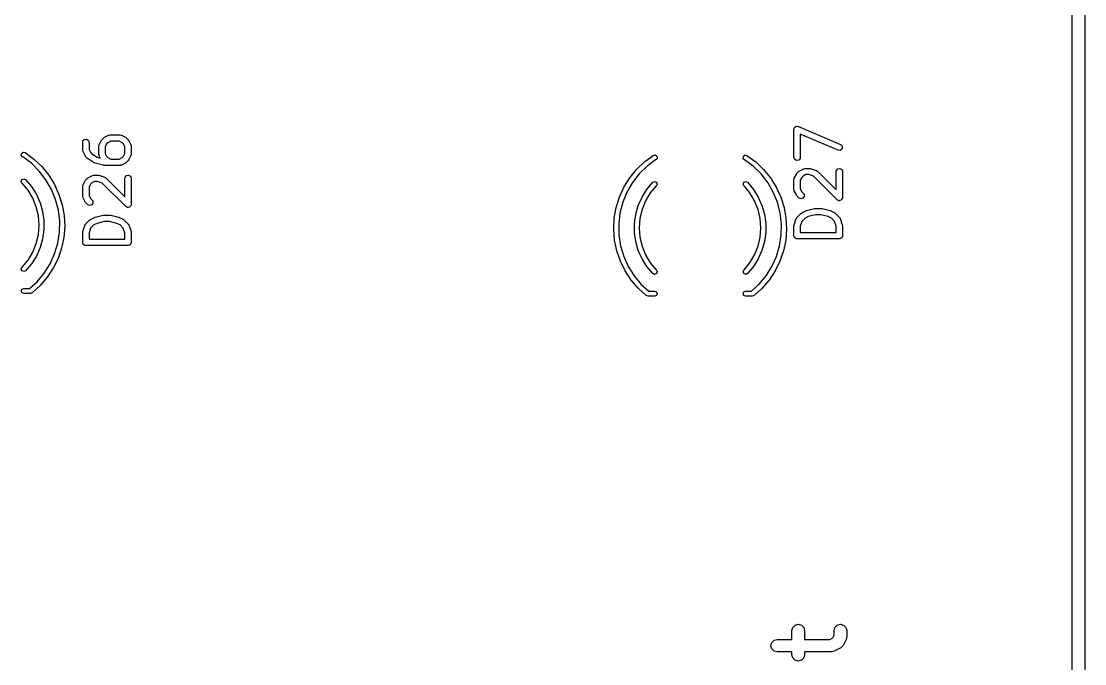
# Model space of a CAD drawing. Extents: x 51 to 223, y -135 to -33.
# Drawn here: x 197.84 to 223.07, y -78.06 to -62.82 of the extents above; entities that cross this region are included whole.
import ezdxf

# ---------------------------------------------------------------- set-up
doc = ezdxf.new("R2010")
doc.units = 0
doc.layers.add('BLACK', color=7, linetype='CONTINUOUS')

msp = doc.modelspace()

# ---------------------------------------------------------------- linework, layer by layer
at = {"layer": 'BLACK', "linetype": 'CONTINUOUS'}
for p, q in [((222.775, -130.725), (222.775, -37.025)), ((223.075, -36.875), (223.075, -130.875)), ((216.188, -65.348), (216.19, -65.3394)), ((216.19, -65.3394), (216.204, -65.3289)), ((216.204, -65.3289), (216.215, -65.3155)), ((216.215, -65.3155), (216.224, -65.314)), ((216.224, -65.314), (216.231, -65.3087)), ((216.231, -65.3087), (216.248, -65.3097)), ((216.248, -65.3097), (216.265, -65.3066)), ((216.265, -65.3066), (216.273, -65.311)), ((216.273, -65.311), (216.282, -65.3115)), ((216.282, -65.3115), (217.282, -65.7401)), ((199.753, -65.6303), (199.801, -65.5827)), ((199.801, -65.5827), (199.819, -65.5698)), ((199.819, -65.5698), (199.82, -65.5686)), ((199.82, -65.5686), (199.915, -65.521)), ((199.915, -65.521), (199.94, -65.5136)), ((199.94, -65.5136), (199.945, -65.5146)), ((199.945, -65.5146), (199.949, -65.5131)), ((199.949, -65.5131), (200.187, -65.5131)), ((200.187, -65.5131), (200.213, -65.5176)), ((200.213, -65.5176), (200.216, -65.5205)), ((200.216, -65.5205), (200.22, -65.521)), ((200.22, -65.521), (200.316, -65.5686)), ((200.316, -65.5686), (200.334, -65.582)), ((200.334, -65.582), (200.335, -65.5827)), ((200.335, -65.5827), (200.383, -65.6303)), ((216.177, -65.3805), (216.182, -65.3548)), ((216.177, -66.0471), (216.177, -65.3805)), ((216.182, -65.3548), (216.188, -65.348)), ((217.223, -65.878), (216.327, -65.4942)), ((216.327, -65.4942), (216.327, -66.0471)), ((199.302, -65.6833), (199.307, -65.6577)), ((199.302, -65.8738), (199.302, -65.6833)), ((199.307, -65.6577), (199.34, -65.6184)), ((199.34, -65.6184), (199.39, -65.6095)), ((199.39, -65.6095), (199.435, -65.6351)), ((199.435, -65.6351), (199.452, -65.6833)), ((199.452, -65.6833), (199.452, -65.8561)), ((199.683, -65.7786), (199.688, -65.7529)), ((199.683, -65.969), (199.683, -65.7786)), ((199.688, -65.7529), (199.691, -65.7495)), ((199.691, -65.745), (199.739, -65.6498)), ((199.691, -65.7495), (199.691, -65.745)), ((199.739, -65.6498), (199.752, -65.6318)), ((199.752, -65.6318), (199.753, -65.6303)), ((199.868, -65.7278), (199.833, -65.7963)), ((199.833, -65.7963), (199.833, -65.9513)), ((199.898, -65.6974), (199.868, -65.7278)), ((199.967, -65.6631), (199.898, -65.6974)), ((200.169, -65.6631), (199.967, -65.6631)), ((200.238, -65.6974), (200.169, -65.6631)), ((200.268, -65.7278), (200.238, -65.6974)), ((200.302, -65.7963), (200.268, -65.7278)), ((200.302, -65.9513), (200.302, -65.7963)), ((200.383, -65.6303), (200.396, -65.6487)), ((200.396, -65.6487), (200.397, -65.6498)), ((200.397, -65.6498), (200.444, -65.745)), ((200.444, -65.745), (200.452, -65.77)), ((200.452, -65.77), (200.451, -65.7744)), ((200.451, -65.7744), (200.452, -65.7786)), ((200.452, -65.7786), (200.452, -65.969)), ((217.315, -65.8501), (217.274, -65.8808)), ((217.282, -65.7401), (217.304, -65.7544)), ((217.304, -65.7544), (217.327, -65.8002)), ((217.327, -65.8002), (217.315, -65.8501)), ((197.845, -65.9953), (197.853, -65.9501)), ((197.871, -66.0331), (197.845, -65.9953)), ((197.853, -65.9501), (197.891, -65.924)), ((197.881, -66.0349), (197.871, -66.0331)), ((198.084, -66.186), (197.881, -66.0349)), ((197.891, -65.924), (197.936, -65.9322)), ((197.936, -65.9322), (198.145, -66.0863)), ((198.145, -66.0863), (198.332, -66.2655)), ((199.304, -65.878), (199.302, -65.8738)), ((199.303, -65.8824), (199.304, -65.878)), ((199.31, -65.9074), (199.303, -65.8824)), ((199.358, -66.0026), (199.31, -65.9074)), ((199.359, -66.0037), (199.358, -66.0026)), ((199.372, -66.0221), (199.359, -66.0037)), ((199.42, -66.0697), (199.372, -66.0221)), ((199.423, -66.0712), (199.42, -66.0697)), ((199.431, -66.0791), (199.423, -66.0712)), ((199.574, -66.1743), (199.431, -66.0791)), ((199.452, -65.8561), (199.487, -65.9246)), ((199.487, -65.9246), (199.52, -65.9584)), ((199.52, -65.9584), (199.646, -66.0423)), ((199.646, -66.0423), (199.72, -66.0608)), ((199.685, -65.9733), (199.683, -65.969)), ((199.684, -65.9776), (199.685, -65.9733)), ((199.691, -66.0026), (199.684, -65.9776)), ((199.72, -66.0608), (199.691, -66.0026)), ((199.833, -65.9513), (199.868, -66.0199)), ((199.868, -66.0199), (199.898, -66.0503)), ((199.898, -66.0503), (199.967, -66.0845)), ((199.967, -66.0845), (200.169, -66.0845)), ((200.169, -66.0845), (200.238, -66.0503)), ((200.238, -66.0503), (200.268, -66.0199)), ((200.268, -66.0199), (200.302, -65.9513)), ((200.397, -66.0978), (200.383, -66.1158)), ((200.444, -66.0026), (200.397, -66.0978)), ((200.445, -65.9981), (200.444, -66.0026)), ((200.448, -65.9947), (200.445, -65.9981)), ((200.452, -65.969), (200.448, -65.9947)), ((212.63, -66.1513), (212.839, -65.9972)), ((212.894, -66.0999), (212.691, -66.251)), ((212.839, -65.9972), (212.884, -65.989)), ((212.884, -65.989), (212.922, -66.0151)), ((212.904, -66.0981), (212.894, -66.0999)), ((212.93, -66.0603), (212.904, -66.0981)), ((212.922, -66.0151), (212.93, -66.0603)), ((214.97, -66.0603), (214.978, -66.0151)), ((214.996, -66.0981), (214.97, -66.0603)), ((214.978, -66.0151), (215.016, -65.989)), ((215.006, -66.0999), (214.996, -66.0981)), ((215.209, -66.251), (215.006, -66.0999)), ((215.016, -65.989), (215.061, -65.9972)), ((215.061, -65.9972), (215.27, -66.1513)), ((216.195, -66.0954), (216.177, -66.0471)), ((216.239, -66.121), (216.195, -66.0954)), ((216.323, -66.0728), (216.29, -66.1121)), ((216.327, -66.0471), (216.323, -66.0728)), ((217.274, -65.8808), (217.223, -65.878)), ((198.271, -66.3697), (198.084, -66.186)), ((198.332, -66.2655), (198.496, -66.4669)), ((199.574, -66.1744), (199.574, -66.1743)), ((199.597, -66.1847), (199.574, -66.1744)), ((199.788, -66.2323), (199.597, -66.1847)), ((199.791, -66.2319), (199.788, -66.2323)), ((199.806, -66.2345), (199.791, -66.2319)), ((200.187, -66.2345), (199.806, -66.2345)), ((200.191, -66.233), (200.187, -66.2345)), ((200.195, -66.234), (200.191, -66.233)), ((200.22, -66.2266), (200.195, -66.234)), ((200.316, -66.179), (200.22, -66.2266)), ((200.317, -66.1778), (200.316, -66.179)), ((200.335, -66.1649), (200.317, -66.1778)), ((200.383, -66.1173), (200.335, -66.1649)), ((200.383, -66.1158), (200.383, -66.1173)), ((212.279, -66.5319), (212.443, -66.3305)), ((212.443, -66.3305), (212.63, -66.1513)), ((212.691, -66.251), (212.504, -66.4347)), ((215.396, -66.4347), (215.209, -66.251)), ((215.27, -66.1513), (215.457, -66.3305)), ((215.457, -66.3305), (215.621, -66.5319)), ((216.29, -66.1121), (216.239, -66.121)), ((216.314, -66.361), (216.409, -66.3134)), ((216.409, -66.3134), (216.434, -66.306)), ((216.434, -66.306), (216.439, -66.307)), ((216.439, -66.307), (216.443, -66.3055)), ((216.443, -66.3055), (216.538, -66.3055)), ((216.538, -66.3055), (216.56, -66.3094)), ((216.56, -66.3094), (216.562, -66.3093)), ((216.562, -66.3093), (216.705, -66.3569)), ((217.177, -66.3805), (217.182, -66.3548)), ((217.182, -66.3548), (217.215, -66.3155)), ((217.215, -66.3155), (217.265, -66.3066)), ((217.265, -66.3066), (217.31, -66.3323)), ((217.31, -66.3323), (217.327, -66.3805)), ((197.845, -66.6128), (197.863, -66.5707)), ((197.863, -66.5707), (197.906, -66.5539)), ((197.906, -66.5539), (197.948, -66.5722)), ((197.948, -66.5722), (198.088, -66.7389)), ((198.431, -66.577), (198.271, -66.3697)), ((198.562, -66.8041), (198.431, -66.577)), ((198.496, -66.4669), (198.632, -66.6873)), ((199.31, -66.6974), (199.358, -66.6022)), ((199.358, -66.6022), (199.371, -66.5842)), ((199.371, -66.5842), (199.372, -66.5827)), ((199.372, -66.5827), (199.42, -66.5351)), ((199.42, -66.5351), (199.438, -66.5222)), ((199.438, -66.5222), (199.439, -66.521)), ((199.439, -66.521), (199.534, -66.4734)), ((199.534, -66.4734), (199.559, -66.466)), ((199.559, -66.466), (199.564, -66.467)), ((199.564, -66.467), (199.568, -66.4655)), ((199.568, -66.4655), (199.663, -66.4655)), ((199.663, -66.4655), (199.685, -66.4694)), ((199.685, -66.4694), (199.687, -66.4693)), ((199.687, -66.4693), (199.83, -66.5169)), ((199.83, -66.5169), (199.853, -66.5293)), ((199.853, -66.5293), (199.855, -66.5332)), ((199.855, -66.5332), (199.859, -66.5351)), ((199.859, -66.5351), (200.302, -66.9785)), ((200.302, -66.5405), (200.307, -66.5148)), ((200.302, -66.9785), (200.302, -66.5405)), ((200.307, -66.5148), (200.34, -66.4755)), ((200.34, -66.4755), (200.39, -66.4666)), ((200.39, -66.4666), (200.435, -66.4923)), ((200.435, -66.4923), (200.452, -66.5405)), ((200.452, -66.5405), (200.452, -67.1595)), ((212.143, -66.7523), (212.279, -66.5319)), ((212.504, -66.4347), (212.344, -66.642)), ((215.556, -66.642), (215.396, -66.4347)), ((215.621, -66.5319), (215.757, -66.7523)), ((216.177, -66.571), (216.182, -66.5453)), ((216.177, -66.809), (216.177, -66.571)), ((216.182, -66.5453), (216.185, -66.5419)), ((216.185, -66.5374), (216.233, -66.4422)), ((216.185, -66.5419), (216.185, -66.5374)), ((216.233, -66.4422), (216.246, -66.4242)), ((216.246, -66.4242), (216.247, -66.4227)), ((216.247, -66.4227), (216.295, -66.3751)), ((216.295, -66.3751), (216.313, -66.3622)), ((216.313, -66.3622), (216.314, -66.361)), ((216.362, -66.5201), (216.327, -66.5887)), ((216.327, -66.5887), (216.327, -66.7913)), ((216.392, -66.4897), (216.362, -66.5201)), ((216.461, -66.4555), (216.392, -66.4897)), ((216.526, -66.4555), (216.461, -66.4555)), ((216.64, -66.4936), (216.526, -66.4555)), ((217.199, -67.0526), (216.64, -66.4936)), ((216.705, -66.3569), (216.728, -66.3693)), ((216.728, -66.3693), (216.73, -66.3732)), ((216.73, -66.3732), (216.734, -66.3751)), ((216.734, -66.3751), (217.177, -66.8185)), ((217.177, -66.8185), (217.177, -66.3805)), ((217.327, -66.3805), (217.327, -66.9995)), ((197.862, -66.6555), (197.845, -66.6128)), ((197.87, -66.6592), (197.862, -66.6555)), ((198.006, -66.8232), (197.87, -66.6592)), ((198.119, -67.0134), (198.006, -66.8232)), ((198.088, -66.7389), (198.203, -66.9233)), ((198.661, -67.0469), (198.562, -66.8041)), ((198.632, -66.6873), (198.74, -66.9233)), ((199.302, -66.731), (199.307, -66.7053)), ((199.302, -66.969), (199.302, -66.731)), ((199.307, -66.7053), (199.31, -66.7019)), ((199.31, -66.7019), (199.31, -66.6974)), ((199.487, -66.6801), (199.452, -66.7487)), ((199.452, -66.7487), (199.452, -66.9513)), ((199.517, -66.6497), (199.487, -66.6801)), ((199.586, -66.6155), (199.517, -66.6497)), ((199.651, -66.6155), (199.586, -66.6155)), ((199.765, -66.6536), (199.651, -66.6155)), ((200.324, -67.2126), (199.765, -66.6536)), ((212.035, -66.9883), (212.143, -66.7523)), ((212.344, -66.642), (212.213, -66.8691)), ((212.572, -66.9883), (212.687, -66.8039)), ((212.687, -66.8039), (212.827, -66.6372)), ((212.905, -66.7242), (212.769, -66.8882)), ((212.827, -66.6372), (212.869, -66.6189)), ((212.869, -66.6189), (212.912, -66.6357)), ((212.913, -66.7205), (212.905, -66.7242)), ((212.912, -66.6357), (212.93, -66.6778)), ((212.93, -66.6778), (212.913, -66.7205)), ((214.97, -66.6778), (214.988, -66.6357)), ((214.987, -66.7205), (214.97, -66.6778)), ((214.995, -66.7242), (214.987, -66.7205)), ((214.988, -66.6357), (215.031, -66.6189)), ((215.131, -66.8882), (214.995, -66.7242)), ((215.031, -66.6189), (215.073, -66.6372)), ((215.073, -66.6372), (215.213, -66.8039)), ((215.213, -66.8039), (215.328, -66.9883)), ((215.687, -66.8691), (215.556, -66.642)), ((215.757, -66.7523), (215.865, -66.9883)), ((216.179, -66.8133), (216.177, -66.809)), ((216.178, -66.8176), (216.179, -66.8133)), ((216.185, -66.8426), (216.178, -66.8176)), ((216.233, -66.9378), (216.185, -66.8426)), ((216.327, -66.7913), (216.362, -66.8599)), ((198.202, -67.2187), (198.119, -67.0134)), ((198.203, -66.9233), (198.291, -67.1219)), ((198.727, -67.3008), (198.661, -67.0469)), ((198.74, -66.9233), (198.817, -67.1709)), ((199.304, -66.9733), (199.302, -66.969)), ((199.303, -66.9776), (199.304, -66.9733)), ((199.31, -67.0026), (199.303, -66.9776)), ((199.358, -67.0978), (199.31, -67.0026)), ((199.359, -67.099), (199.358, -67.0978)), ((199.372, -67.1173), (199.359, -67.099)), ((199.452, -66.9513), (199.487, -67.0199)), ((199.487, -67.0199), (199.526, -67.0589)), ((199.526, -67.0589), (199.541, -67.0802)), ((199.541, -67.0802), (199.545, -67.1313)), ((211.958, -67.2359), (212.035, -66.9883)), ((212.213, -66.8691), (212.114, -67.1119)), ((212.484, -67.1869), (212.572, -66.9883)), ((212.656, -67.0784), (212.573, -67.2837)), ((212.769, -66.8882), (212.656, -67.0784)), ((215.244, -67.0784), (215.131, -66.8882)), ((215.327, -67.2837), (215.244, -67.0784)), ((215.328, -66.9883), (215.416, -67.1869)), ((215.786, -67.1119), (215.687, -66.8691)), ((215.865, -66.9883), (215.942, -67.2359)), ((216.234, -66.939), (216.233, -66.9378)), ((216.247, -66.9573), (216.234, -66.939)), ((216.295, -67.0049), (216.247, -66.9573)), ((216.341, -67.0266), (216.295, -67.0049)), ((216.391, -67.0133), (216.341, -67.0266)), ((216.362, -66.8599), (216.401, -66.8989)), ((216.42, -66.9713), (216.391, -67.0133)), ((216.401, -66.8989), (216.416, -66.9202)), ((216.416, -66.9202), (216.42, -66.9713)), ((217.22, -67.0621), (217.199, -67.0526)), ((217.239, -67.0734), (217.22, -67.0621)), ((217.243, -67.0728), (217.239, -67.0734)), ((217.246, -67.0742), (217.243, -67.0728)), ((217.268, -67.0684), (217.246, -67.0742)), ((217.29, -67.0645), (217.268, -67.0684)), ((217.292, -67.0618), (217.29, -67.0645)), ((217.295, -67.061), (217.292, -67.0618)), ((217.308, -67.0425), (217.295, -67.061)), ((217.323, -67.0252), (217.308, -67.0425)), ((217.324, -67.0206), (217.323, -67.0252)), ((217.325, -67.0189), (217.324, -67.0206)), ((217.327, -66.9995), (217.325, -67.0156)), ((217.325, -67.0156), (217.325, -67.0189)), ((198.252, -67.4342), (198.202, -67.2187)), ((198.291, -67.1219), (198.351, -67.3309)), ((198.351, -67.3309), (198.381, -67.5462)), ((198.757, -67.5612), (198.727, -67.3008)), ((198.817, -67.1709), (198.862, -67.4263)), ((199.42, -67.1649), (199.372, -67.1173)), ((199.466, -67.1866), (199.42, -67.1649)), ((199.516, -67.1733), (199.466, -67.1866)), ((199.545, -67.1313), (199.516, -67.1733)), ((200.345, -67.2221), (200.324, -67.2126)), ((200.364, -67.2334), (200.345, -67.2221)), ((200.368, -67.2328), (200.364, -67.2334)), ((200.371, -67.2342), (200.368, -67.2328)), ((200.393, -67.2284), (200.371, -67.2342)), ((200.415, -67.2245), (200.393, -67.2284)), ((200.417, -67.2218), (200.415, -67.2245)), ((200.42, -67.221), (200.417, -67.2218)), ((200.433, -67.2025), (200.42, -67.221)), ((200.448, -67.1852), (200.433, -67.2025)), ((200.449, -67.1806), (200.448, -67.1852)), ((200.45, -67.1789), (200.449, -67.1806)), ((200.452, -67.1595), (200.45, -67.1756)), ((200.45, -67.1756), (200.45, -67.1789)), ((211.913, -67.4913), (211.958, -67.2359)), ((212.114, -67.1119), (212.048, -67.3658)), ((212.424, -67.3959), (212.484, -67.1869)), ((212.573, -67.2837), (212.523, -67.4992)), ((215.377, -67.4992), (215.327, -67.2837)), ((215.416, -67.1869), (215.476, -67.3959)), ((215.852, -67.3658), (215.786, -67.1119)), ((215.942, -67.2359), (215.987, -67.4913)), ((216.342, -67.3751), (216.361, -67.3622)), ((216.361, -67.3622), (216.362, -67.361)), ((216.362, -67.361), (216.457, -67.3134)), ((216.457, -67.3134), (216.469, -67.3097)), ((216.469, -67.3097), (216.472, -67.3077)), ((216.472, -67.3077), (216.663, -67.2601)), ((216.663, -67.2601), (216.678, -67.259)), ((216.678, -67.259), (216.681, -67.2579)), ((216.681, -67.2579), (216.824, -67.2579)), ((216.824, -67.2579), (216.839, -67.2605)), ((216.839, -67.2605), (216.842, -67.2601)), ((216.842, -67.2601), (217.032, -67.3077)), ((217.032, -67.3077), (217.044, -67.313)), ((217.044, -67.313), (217.048, -67.3134)), ((217.048, -67.3134), (217.143, -67.361)), ((217.143, -67.361), (217.161, -67.3744)), ((198.269, -67.6549), (198.252, -67.4342)), ((198.381, -67.5462), (198.381, -67.7636)), ((198.752, -67.8233), (198.757, -67.5612)), ((198.862, -67.4263), (198.875, -67.6853)), ((199.372, -67.6303), (199.467, -67.5351)), ((199.467, -67.5351), (199.486, -67.5222)), ((199.486, -67.5222), (199.487, -67.521)), ((199.487, -67.521), (199.582, -67.4734)), ((199.642, -67.6112), (199.565, -67.6497)), ((199.582, -67.4734), (199.594, -67.4697)), ((199.594, -67.4697), (199.597, -67.4677)), ((199.597, -67.4677), (199.788, -67.4201)), ((199.815, -67.5679), (199.642, -67.6112)), ((199.788, -67.4201), (199.803, -67.419)), ((199.803, -67.419), (199.806, -67.4179)), ((199.806, -67.4179), (199.949, -67.4179)), ((199.94, -67.5679), (199.815, -67.5679)), ((200.113, -67.6112), (199.94, -67.5679)), ((199.949, -67.4179), (199.964, -67.4205)), ((199.964, -67.4205), (199.967, -67.4201)), ((199.967, -67.4201), (200.157, -67.4677)), ((200.19, -67.6497), (200.113, -67.6112)), ((200.157, -67.4677), (200.169, -67.473)), ((200.169, -67.473), (200.173, -67.4734)), ((200.173, -67.4734), (200.268, -67.521)), ((200.268, -67.521), (200.286, -67.5344)), ((200.286, -67.5344), (200.288, -67.5351)), ((200.288, -67.5351), (200.383, -67.6303)), ((211.9, -67.7503), (211.913, -67.4913)), ((212.048, -67.3658), (212.018, -67.6262)), ((212.394, -67.6112), (212.424, -67.3959)), ((212.394, -67.8286), (212.394, -67.6112)), ((212.523, -67.4992), (212.506, -67.7199)), ((215.394, -67.7199), (215.377, -67.4992)), ((215.476, -67.3959), (215.506, -67.6112)), ((215.506, -67.6112), (215.506, -67.8286)), ((215.882, -67.6262), (215.852, -67.3658)), ((215.987, -67.4913), (216, -67.7503)), ((216.181, -67.6425), (216.229, -67.4996)), ((216.229, -67.4996), (216.241, -67.4767)), ((216.241, -67.4767), (216.245, -67.4744)), ((216.245, -67.4744), (216.247, -67.4703)), ((216.247, -67.4703), (216.342, -67.3751)), ((216.366, -67.5638), (216.327, -67.6784)), ((216.44, -67.4897), (216.366, -67.5638)), ((216.517, -67.4512), (216.44, -67.4897)), ((216.69, -67.4079), (216.517, -67.4512)), ((216.815, -67.4079), (216.69, -67.4079)), ((216.988, -67.4512), (216.815, -67.4079)), ((217.065, -67.4897), (216.988, -67.4512)), ((217.139, -67.5638), (217.065, -67.4897)), ((217.177, -67.6784), (217.139, -67.5638)), ((217.161, -67.3744), (217.163, -67.3751)), ((217.163, -67.3751), (217.258, -67.4703)), ((217.258, -67.4703), (217.273, -67.4916)), ((217.273, -67.4916), (217.273, -67.4961)), ((217.273, -67.4961), (217.276, -67.4996)), ((217.276, -67.4996), (217.324, -67.6425)), ((198.252, -67.8756), (198.269, -67.6549)), ((198.381, -67.7636), (198.351, -67.9789)), ((198.712, -68.0824), (198.752, -67.8233)), ((198.875, -67.6853), (198.855, -67.9439)), ((199.302, -67.8262), (199.306, -67.8041)), ((199.302, -68.0643), (199.302, -67.8262)), ((199.306, -67.8025), (199.354, -67.6596)), ((199.306, -67.8041), (199.306, -67.8025)), ((199.354, -67.6596), (199.366, -67.6367)), ((199.366, -67.6367), (199.37, -67.6344)), ((199.37, -67.6344), (199.372, -67.6303)), ((199.491, -67.7238), (199.452, -67.8384)), ((199.452, -67.8384), (199.452, -67.9893)), ((199.565, -67.6497), (199.491, -67.7238)), ((200.264, -67.7238), (200.19, -67.6497)), ((200.302, -67.8384), (200.264, -67.7238)), ((200.302, -67.9893), (200.302, -67.8384)), ((200.383, -67.6303), (200.398, -67.6516)), ((200.398, -67.6516), (200.398, -67.6561)), ((200.398, -67.6561), (200.401, -67.6596)), ((200.401, -67.6596), (200.449, -67.8025)), ((200.449, -67.8025), (200.452, -67.8247)), ((200.452, -67.8247), (200.452, -67.8262)), ((200.452, -67.8262), (200.452, -68.0643)), ((211.92, -68.0089), (211.9, -67.7503)), ((212.018, -67.6262), (212.023, -67.8883)), ((212.424, -68.0439), (212.394, -67.8286)), ((212.506, -67.7199), (212.523, -67.9406)), ((215.377, -67.9406), (215.394, -67.7199)), ((215.506, -67.8286), (215.476, -68.0439)), ((215.877, -67.8883), (215.882, -67.6262)), ((216, -67.7503), (215.98, -68.0089)), ((216.177, -67.6662), (216.181, -67.6441)), ((216.177, -67.9043), (216.177, -67.6662)), ((216.181, -67.6441), (216.181, -67.6425)), ((216.327, -67.6784), (216.327, -67.8293)), ((216.327, -67.8293), (217.177, -67.8293)), ((217.177, -67.8293), (217.177, -67.6784)), ((217.324, -67.6425), (217.327, -67.6647)), ((217.327, -67.6647), (217.327, -67.6662)), ((217.327, -67.6662), (217.327, -67.9043)), ((198.119, -68.2964), (198.202, -68.0911)), ((198.202, -68.0911), (198.252, -67.8756)), ((198.351, -67.9789), (198.291, -68.1879)), ((198.637, -68.3336), (198.712, -68.0824)), ((198.855, -67.9439), (198.802, -68.1978)), ((199.309, -68.0826), (199.302, -68.0643)), ((199.312, -68.1018), (199.309, -68.0826)), ((199.318, -68.1061), (199.312, -68.1018)), ((199.32, -68.1125), (199.318, -68.1061)), ((199.337, -68.1222), (199.32, -68.1125)), ((199.452, -67.9893), (200.302, -67.9893)), ((200.435, -68.1049), (200.426, -68.1217)), ((200.448, -68.0899), (200.435, -68.1049)), ((200.45, -68.0802), (200.448, -68.0899)), ((200.451, -68.0773), (200.45, -68.0802)), ((200.452, -68.0643), (200.451, -68.074)), ((200.451, -68.074), (200.451, -68.0773)), ((211.973, -68.2628), (211.92, -68.0089)), ((212.023, -67.8883), (212.063, -68.1474)), ((212.484, -68.2529), (212.424, -68.0439)), ((212.523, -67.9406), (212.573, -68.1561)), ((215.327, -68.1561), (215.377, -67.9406)), ((215.476, -68.0439), (215.416, -68.2529)), ((215.837, -68.1474), (215.877, -67.8883)), ((215.98, -68.0089), (215.927, -68.2628)), ((216.184, -67.9226), (216.177, -67.9043)), ((216.187, -67.9418), (216.184, -67.9226)), ((216.193, -67.9461), (216.187, -67.9418)), ((216.195, -67.9525), (216.193, -67.9461)), ((216.212, -67.9622), (216.195, -67.9525)), ((216.227, -67.9748), (216.212, -67.9622)), ((216.236, -67.9765), (216.227, -67.9748)), ((216.239, -67.9781), (216.236, -67.9765)), ((216.243, -67.9776), (216.239, -67.9781)), ((216.252, -67.9793), (216.243, -67.9776)), ((217.252, -67.9793), (216.252, -67.9793)), ((217.271, -67.9726), (217.252, -67.9793)), ((217.29, -67.9692), (217.271, -67.9726)), ((217.294, -67.9641), (217.29, -67.9692)), ((217.301, -67.9617), (217.294, -67.9641)), ((217.31, -67.9449), (217.301, -67.9617)), ((217.323, -67.9299), (217.31, -67.9449)), ((217.325, -67.9202), (217.323, -67.9299)), ((217.326, -67.9173), (217.325, -67.9202)), ((217.327, -67.9043), (217.326, -67.914)), ((217.326, -67.914), (217.326, -67.9173)), ((198.006, -68.4866), (198.119, -68.2964)), ((198.291, -68.1879), (198.203, -68.3865)), ((198.528, -68.5723), (198.637, -68.3336)), ((198.802, -68.1978), (198.717, -68.4431)), ((199.352, -68.1348), (199.337, -68.1222)), ((199.361, -68.1365), (199.352, -68.1348)), ((199.364, -68.1381), (199.361, -68.1365)), ((199.368, -68.1376), (199.364, -68.1381)), ((199.377, -68.1393), (199.368, -68.1376)), ((200.377, -68.1393), (199.377, -68.1393)), ((200.396, -68.1326), (200.377, -68.1393)), ((200.415, -68.1292), (200.396, -68.1326)), ((200.419, -68.1241), (200.415, -68.1292)), ((200.426, -68.1217), (200.419, -68.1241)), ((212.058, -68.5081), (211.973, -68.2628)), ((212.063, -68.1474), (212.138, -68.3986)), ((212.572, -68.4515), (212.484, -68.2529)), ((212.573, -68.1561), (212.656, -68.3614)), ((212.656, -68.3614), (212.769, -68.5516)), ((215.131, -68.5516), (215.244, -68.3614)), ((215.244, -68.3614), (215.327, -68.1561)), ((215.416, -68.2529), (215.328, -68.4515)), ((215.762, -68.3986), (215.837, -68.1474)), ((215.927, -68.2628), (215.842, -68.5081)), ((197.87, -68.6506), (198.006, -68.4866)), ((198.088, -68.5709), (197.948, -68.7376)), ((198.203, -68.3865), (198.088, -68.5709)), ((198.389, -68.7942), (198.528, -68.5723)), ((198.717, -68.4431), (198.603, -68.6757)), ((212.172, -68.7407), (212.058, -68.5081)), ((212.138, -68.3986), (212.247, -68.6373)), ((212.687, -68.6359), (212.572, -68.4515)), ((212.769, -68.5516), (212.905, -68.7156)), ((214.995, -68.7156), (215.131, -68.5516)), ((215.328, -68.4515), (215.213, -68.6359)), ((215.653, -68.6373), (215.762, -68.3986)), ((215.842, -68.5081), (215.728, -68.7407)), ((197.845, -68.6971), (197.862, -68.6543)), ((197.863, -68.7392), (197.845, -68.6971)), ((197.862, -68.6543), (197.87, -68.6506)), ((197.906, -68.7559), (197.863, -68.7392)), ((197.948, -68.7376), (197.906, -68.7559)), ((197.948, -68.7376), (197.948, -68.7376)), ((198.22, -68.9952), (198.389, -68.7942)), ((198.603, -68.6757), (198.46, -68.892)), ((212.315, -68.957), (212.172, -68.7407)), ((212.247, -68.6373), (212.386, -68.8592)), ((212.386, -68.8592), (212.555, -69.0602)), ((212.827, -68.8026), (212.687, -68.6359)), ((212.869, -68.8209), (212.827, -68.8026)), ((212.827, -68.8026), (212.827, -68.8026)), ((212.912, -68.8042), (212.869, -68.8209)), ((212.905, -68.7156), (212.913, -68.7193)), ((212.93, -68.7621), (212.912, -68.8042)), ((212.913, -68.7193), (212.93, -68.7621)), ((214.97, -68.7621), (214.987, -68.7193)), ((214.988, -68.8042), (214.97, -68.7621)), ((214.987, -68.7193), (214.995, -68.7156)), ((215.031, -68.8209), (214.988, -68.8042)), ((215.073, -68.8026), (215.031, -68.8209)), ((215.213, -68.6359), (215.073, -68.8026)), ((215.073, -68.8026), (215.073, -68.8026)), ((215.345, -69.0602), (215.514, -68.8592)), ((215.514, -68.8592), (215.653, -68.6373)), ((215.728, -68.7407), (215.585, -68.957)), ((198.044, -69.155), (198.22, -68.9952)), ((198.29, -69.0885), (198.104, -69.2566)), ((198.46, -68.892), (198.29, -69.0885)), ((212.485, -69.1535), (212.315, -68.957)), ((212.555, -69.0602), (212.731, -69.22)), ((215.169, -69.22), (215.345, -69.0602)), ((215.585, -68.957), (215.415, -69.1535)), ((197.845, -69.215), (197.863, -69.1726)), ((197.863, -69.2574), (197.845, -69.215)), ((197.863, -69.1726), (197.905, -69.155)), ((197.905, -69.275), (197.863, -69.2574)), ((197.905, -69.155), (198.044, -69.155)), ((198.061, -69.275), (197.905, -69.275)), ((198.08, -69.267), (198.061, -69.275)), ((198.098, -69.262), (198.08, -69.267)), ((198.102, -69.2578), (198.098, -69.262)), ((198.098, -69.262), (198.098, -69.262)), ((198.103, -69.2574), (198.102, -69.2578)), ((198.104, -69.2566), (198.103, -69.2574)), ((212.671, -69.3216), (212.485, -69.1535)), ((212.672, -69.3224), (212.671, -69.3216)), ((212.673, -69.3228), (212.672, -69.3224)), ((212.677, -69.327), (212.673, -69.3228)), ((212.695, -69.332), (212.677, -69.327)), ((212.677, -69.327), (212.677, -69.327)), ((212.714, -69.34), (212.695, -69.332)), ((212.87, -69.34), (212.714, -69.34)), ((212.731, -69.22), (212.87, -69.22)), ((212.87, -69.22), (212.912, -69.2376)), ((212.912, -69.3224), (212.87, -69.34)), ((212.912, -69.2376), (212.93, -69.28)), ((212.93, -69.28), (212.912, -69.3224)), ((214.97, -69.28), (214.988, -69.2376)), ((214.988, -69.3224), (214.97, -69.28)), ((214.988, -69.2376), (215.03, -69.22)), ((215.03, -69.34), (214.988, -69.3224)), ((215.03, -69.22), (215.169, -69.22)), ((215.186, -69.34), (215.03, -69.34)), ((215.205, -69.332), (215.186, -69.34)), ((215.223, -69.327), (215.205, -69.332)), ((215.227, -69.3228), (215.223, -69.327)), ((215.223, -69.327), (215.223, -69.327)), ((215.228, -69.3224), (215.227, -69.3228)), ((215.229, -69.3216), (215.228, -69.3224)), ((215.415, -69.1535), (215.229, -69.3216)), ((216.129, -77.2757), (216.149, -77.2007)), ((216.149, -77.2007), (216.204, -77.1458)), ((216.204, -77.1458), (216.279, -77.1257)), ((216.279, -77.1257), (216.354, -77.1458)), ((216.354, -77.1458), (216.408, -77.2007)), ((216.408, -77.2007), (216.429, -77.2757)), ((217.129, -77.2757), (217.149, -77.2007)), ((217.149, -77.2007), (217.204, -77.1458)), ((217.204, -77.1458), (217.279, -77.1257)), ((217.279, -77.1257), (217.354, -77.1458)), ((217.354, -77.1458), (217.408, -77.2007)), ((217.408, -77.2007), (217.429, -77.2757)), ((216.129, -77.4829), (216.129, -77.2757)), ((216.429, -77.2757), (216.429, -77.4829)), ((217.029, -77.4829), (217.095, -77.4496)), ((217.095, -77.4496), (217.129, -77.3832)), ((217.129, -77.3832), (217.129, -77.2757)), ((217.42, -77.4519), (217.413, -77.4857)), ((217.429, -77.4186), (217.42, -77.4519)), ((217.429, -77.2757), (217.429, -77.4186)), ((215.629, -77.6329), (215.649, -77.5579)), ((215.649, -77.7079), (215.629, -77.6329)), ((215.649, -77.5579), (215.704, -77.503)), ((215.704, -77.7628), (215.649, -77.7079)), ((215.704, -77.503), (215.779, -77.4829)), ((215.779, -77.4829), (216.129, -77.4829)), ((216.429, -77.4829), (217.029, -77.4829)), ((217.274, -77.6956), (217.131, -77.767)), ((217.281, -77.6895), (217.274, -77.6956)), ((217.29, -77.6866), (217.281, -77.6895)), ((217.31, -77.6641), (217.29, -77.6866)), ((217.332, -77.6441), (217.31, -77.6641)), ((217.335, -77.6354), (217.332, -77.6441)), ((217.341, -77.6285), (217.335, -77.6354)), ((217.413, -77.4857), (217.341, -77.6285)), ((215.779, -77.7829), (215.704, -77.7628)), ((216.129, -77.7829), (215.779, -77.7829)), ((216.129, -77.8471), (216.129, -77.7829)), ((216.149, -77.9221), (216.129, -77.8471)), ((216.204, -77.977), (216.149, -77.9221)), ((216.408, -77.9221), (216.354, -77.977)), ((216.429, -77.8471), (216.408, -77.9221)), ((217.064, -77.7829), (216.429, -77.7829)), ((216.429, -77.7829), (216.429, -77.8471)), ((217.098, -77.7739), (217.064, -77.7829)), ((217.131, -77.767), (217.098, -77.7739)), ((216.279, -77.9971), (216.204, -77.977)), ((216.354, -77.977), (216.279, -77.9971))]:
    msp.add_line(p, q, dxfattribs=at)

doc.saveas('drawing.dxf')
